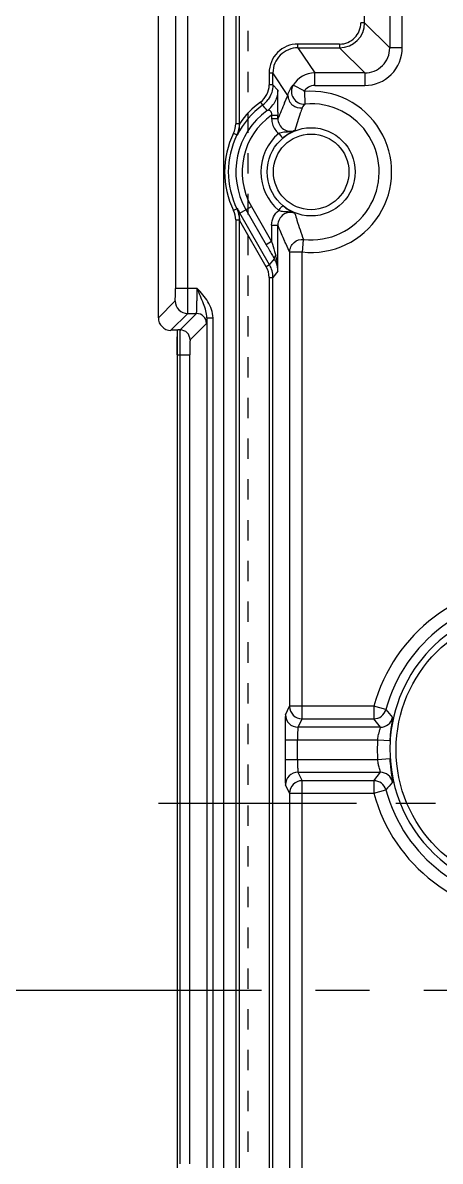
# Model space of a CAD drawing. Header units: millimetres. Extents: x -1265 to 1982, y -12197 to 1934.
# Drawn here: x -186.8 to -153.3, y -1145.1 to -1053.9 of the extents above; entities that cross this region are included whole.
import ezdxf

# ---------------------------------------------------------------- set-up
doc = ezdxf.new("R2010")
doc.units = ezdxf.units.MM
doc.header["$LTSCALE"] = 16.335
doc.linetypes.add('CENTER', pattern=[0.6, 0.375, -0.075, 0.075, -0.075])
doc.linetypes.add('HIDDEN', pattern=[0.2, 0.1, -0.1])
doc.layers.get('0').update_dxf_attribs({"linetype": 'CONTINUOUS'})
doc.layers.add('DEFAULT_2', color=8, linetype='HIDDEN')

msp = doc.modelspace()

# ---------------------------------------------------------------- linework, layer by layer
at = {"color": 7, "linetype": 'Continuous'}
for p, q in [((-170.686, -953.535), (-170.686, -1242.399)), ((-169.686, -953.356), (-169.686, -1061.99)), ((-169.385, -1062.001), (-169.385, -953.364)), ((-175.901, -1077.54), (-175.901, -1023.27)), ((-174.533, -1025.626), (-174.533, -1075.184)), ((-173.528, -1075.184), (-173.528, -1025.626)), ((-157.334, -1044.903), (-157.334, -1055.908)), ((-156.33, -1055.908), (-156.33, -1044.903)), ((-159.349, -1053.894), (-159.349, -1046.917)), ((-159.349, -1053.894), (-159.65, -1053.894)), ((-159.349, -1053.894), (-157.334, -1055.908)), ((-164.699, -1055.903), (-164.699, -1055.602)), ((-161.358, -1055.602), (-164.699, -1055.602)), ((-161.358, -1055.602), (-161.358, -1055.903)), ((-164.699, -1055.903), (-163.356, -1057.917)), ((-164.699, -1055.903), (-161.358, -1055.903)), ((-159.344, -1057.917), (-161.358, -1055.903)), ((-156.33, -1055.908), (-157.334, -1055.908)), ((-167.01, -1057.913), (-167.01, -1058.869)), ((-167.01, -1057.913), (-166.708, -1057.913)), ((-166.708, -1058.869), (-166.708, -1057.913)), ((-165.504, -1059.72), (-166.708, -1057.913)), ((-163.356, -1058.922), (-163.356, -1057.917)), ((-159.344, -1057.917), (-163.356, -1057.917)), ((-159.344, -1057.917), (-159.344, -1058.922)), ((-166.708, -1058.869), (-167.01, -1058.869)), ((-166.708, -1058.869), (-166.325, -1059.301)), ((-164.16, -1059.368), (-165.078, -1058.89)), ((-164.128, -1060.409), (-164.16, -1059.368)), ((-163.356, -1058.922), (-159.344, -1058.922)), ((-167.713, -1060.25), (-167.535, -1060.493)), ((-165.772, -1060.307), (-165.504, -1059.72)), ((-166.308, -1061.062), (-166.307, -1060.788)), ((-169.369, -1062.001), (-169.686, -1061.99)), ((-166.811, -1061.299), (-166.811, -1061.581)), ((-166.811, -1061.299), (-166.309, -1061.299)), ((-166.309, -1061.581), (-166.811, -1061.581)), ((-166.309, -1061.58), (-166.309, -1061.299)), ((-169.865, -1062.751), (-169.595, -1062.885)), ((-169.572, -1062.91), (-169.595, -1062.885)), ((-169.595, -1068.801), (-169.865, -1068.935)), ((-169.595, -1068.801), (-169.572, -1068.776)), ((-169.427, -1069.184), (-168.438, -1068.613)), ((-166.978, -1073.296), (-169.371, -1069.151)), ((-168.874, -1068.864), (-167.246, -1071.683)), ((-168.438, -1068.613), (-166.811, -1071.432)), ((-169.686, -1069.695), (-169.686, -1242.578)), ((-169.686, -1069.695), (-169.385, -1069.695)), ((-169.385, -1242.57), (-169.385, -1069.684)), ((-169.369, -1069.758), (-169.369, -1069.684)), ((-167.239, -1073.447), (-169.369, -1069.758)), ((-166.811, -1070.105), (-166.811, -1071.432)), ((-166.811, -1070.105), (-166.309, -1070.105)), ((-166.309, -1073.794), (-166.309, -1070.107)), ((-166.811, -1071.432), (-167.246, -1071.683)), ((-165.366, -1072.259), (-165.68, -1071.584)), ((-164.344, -1072.3), (-164.249, -1071.265)), ((-166.978, -1073.296), (-166.591, -1072.805)), ((-165.366, -1072.259), (-165.366, -1108.679)), ((-165.366, -1072.263), (-164.361, -1072.263)), ((-164.361, -1109.684), (-164.361, -1072.263)), ((-166.978, -1073.296), (-167.239, -1073.447)), ((-166.309, -1073.794), (-166.708, -1074.301)), ((-167.01, -1074.301), (-167.01, -1149.566)), ((-167.01, -1074.301), (-166.708, -1074.301)), ((-166.708, -1149.566), (-166.708, -1074.301)), ((-172.793, -1075.184), (-174.533, -1075.184)), ((-175.901, -1077.54), (-174.55, -1076.189)), ((-173.545, -1077.194), (-174.896, -1078.545)), ((-174.158, -1078.511), (-172.841, -1077.194)), ((-173.545, -1077.194), (-172.841, -1077.194)), ((-172.012, -1077.546), (-172.012, -1148.337)), ((-172.012, -1077.546), (-171.509, -1077.546)), ((-171.509, -1148.337), (-171.509, -1077.546)), ((-174.394, -1078.545), (-174.896, -1078.545)), ((-174.394, -1078.545), (-174.342, -1078.511)), ((-174.394, -1078.545), (-174.394, -1147.338)), ((-174.158, -1078.511), (-174.342, -1078.511)), ((-172.037, -1077.998), (-173.354, -1079.315)), ((-174.394, -1080.52), (-173.375, -1080.52)), ((-174.179, -1080.52), (-174.179, -1145.362)), ((-173.375, -1145.362), (-173.375, -1080.52)), ((-165.702, -1109.352), (-165.366, -1108.679)), ((-158.609, -1108.679), (-165.366, -1108.679)), ((-158.609, -1108.679), (-158.609, -1109.684)), ((-157.64, -1108.942), (-158.609, -1108.679)), ((-164.361, -1109.684), (-164.697, -1110.357)), ((-158.084, -1110.357), (-164.697, -1110.357)), ((-164.361, -1109.684), (-158.609, -1109.684)), ((-158.084, -1110.357), (-158.609, -1109.684)), ((-165.736, -1111.361), (-165.736, -1112.964)), ((-165.736, -1111.361), (-158.306, -1111.361)), ((-164.731, -1112.964), (-164.731, -1111.361)), ((-158.306, -1111.361), (-157.303, -1111.425)), ((-158.306, -1112.964), (-165.736, -1112.964)), ((-157.303, -1112.9), (-158.306, -1112.964)), ((-164.697, -1113.968), (-164.361, -1114.641)), ((-164.697, -1113.968), (-158.084, -1113.968)), ((-158.609, -1114.641), (-158.084, -1113.968)), ((-165.366, -1115.646), (-165.702, -1114.973)), ((-164.361, -1152.767), (-164.361, -1114.641)), ((-158.609, -1114.641), (-164.361, -1114.641)), ((-158.609, -1114.641), (-158.609, -1115.646)), ((-165.366, -1115.646), (-165.366, -1151.763)), ((-165.366, -1115.646), (-158.609, -1115.646)), ((-158.609, -1115.646), (-157.64, -1115.383))]:
    msp.add_line(p, q, dxfattribs=at)
at = {"color": 1, "linetype": 'CENTER', "ltscale": 2.593646}
msp.add_line((-175.901, -1116.434), (248.209, -1116.434), dxfattribs=at)
at = {"color": 1, "linetype": 'CENTER', "ltscale": 3.545271}
msp.add_line((-258.846, -1131.434), (331.154, -1131.434), dxfattribs=at)
at = {"color": 7, "linetype": 'Continuous'}
for centre, radius in [((-163.64, -1065.843), 3.534), ((-163.64, -1065.843), 3.032), ((-145.751, -1112.163), 11.072)]:
    msp.add_circle(centre, radius, dxfattribs=at)
for centre, radius, start, end in [((-161.358, -1053.894), 2.009, 270.00039, 359.99961), ((-161.358, -1053.894), 1.708, 269.98821, 0.01179), ((-164.699, -1057.912), 2.311, 90.00379, 180.01588), ((-164.699, -1057.912), 2.009, 89.99612, 180.01806), ((-159.343, -1055.908), 3.014, 269.98948, 0.01052), ((-159.342, -1055.909), 2.008, 269.96413, 0.03587), ((-163.356, -1059.927), 2.01, 90.00643, 148.94949), ((-168.718, -1058.869), 1.708, 306.06324, 0.00505), ((-164.216, -1059.406), 1.005, 149.09475, 274.96671), ((-163.64, -1065.843), 6.46, 263.59324, 95.12343), ((-163.64, -1065.843), 6.918, 126.05771, 145.89395), ((-168.729, -1058.858), 2.025, 306.12738, 323.97051), ((-227.534, -1060.517), 61.227, 0.25946, 0.67273), ((-131.725, -1075.404), 37.244, 156.08801, 158.21194), ((-242.244, -1060.591), 75.937, 0.11188, 0.26497), ((-163.64, -1065.843), 6.043, 125.66513, 210), ((-163.64, -1065.843), 6.617, 126.05828, 153.68991), ((-299.924, -1172.604), 173.481, 40.06868, 40.25887), ((-168.312, -1059.334), 1.969, 305.67899, 310.04086), ((-168.356, -1059.282), 2.037, 310.03725, 323.85337), ((-104.191, -1061.351), 62.117, 179.73385, 179.95247), ((-253.203, -1060.609), 86.896, 359.88221, 0.10944), ((-163.64, -1065.843), 5.456, 263.60592, 95.12343), ((-171.395, -1061.99), 1.709, 333.58262, 0.00226), ((-163.64, -1065.843), 5.54, 124.90853, 210), ((-165.288, -1061.579), 1.523, 180.06621, 197.01917), ((-163.64, -1065.843), 6.95, 153.58185, 206.41809), ((-163.64, -1065.843), 6.649, 153.58175, 206.41825), ((-163.64, -1065.843), 4.038, 130.18973, 229.81027), ((-163.546, -1065.924), 3.658, 128.97141, 130.19534), ((-171.395, -1069.695), 1.709, 359.99827, 26.41733), ((-171.431, -1069.667), 2.061, 359.93131, 25.6158), ((-163.64, -1065.843), 6.617, 206.31009, 210), ((-163.025, -1065.047), 4.544, 238.36864, 240.72958), ((-163, -1065.007), 4.59, 240.70417, 242.89137), ((-163.219, -1065.442), 4.104, 242.84776, 245.21882), ((-39.136, -997.724), 147.926, 209.99842, 210.18266), ((-61.775, -1010.899), 121.733, 210.17925, 210.38679), ((11.158, -1020.114), 185.22, 196.08516, 196.33713), ((-95.565, -1030.723), 82.557, 210.38084, 210.64658), ((-168.326, -1073.841), 2.021, 19.6858, 30.82533), ((-48.398, -1037.566), 123.16, 196.33955, 196.50449), ((-170.125, -1073.633), 3.799, 14.26482, 16.49611), ((-170.48, -1073.721), 4.164, 9.98458, 14.23762), ((-168.718, -1074.301), 1.709, 359.99765, 29.99778), ((-168.723, -1074.303), 2.015, 0.07555, 29.98986), ((-168.272, -1073.823), 1.964, 0.82791, 19.70929), ((-173.545, -1076.189), 1.005, 180.02106, 269.97894), ((-172.842, -1077.998), 0.804, 0.02106, 89.97894), ((-174.158, -1079.315), 0.804, 0.02106, 89.97894), ((-145.751, -1112.163), 13.321, 89.27626, 164.84301), ((-145.751, -1112.163), 12.317, 89.27723, 164.84301), ((-145.752, -1112.161), 11.573, 90.3543, 171.87832), ((-164.697, -1109.351), 1.005, 180.0552, 269.97098), ((-164.361, -1108.679), 1.005, 180.03746, 269.98873), ((-158.611, -1108.678), 1.006, 270.11969, 344.87281), ((-158.085, -1109.351), 1.006, 270.06343, 347.09937), ((26.756, -953.792), 240.984, 220.07697, 220.2744), ((-145.751, -1112.163), 12.581, 176.34741, 183.65259), ((-145.52, -1112.205), 11.809, 171.82835, 176.48052), ((-145.751, -1112.171), 11.565, 176.34741, 275.99716), ((-164.697, -1114.974), 1.005, 90.02902, 179.9448), ((-158.085, -1114.974), 1.006, 12.84317, 89.93637), ((-164.361, -1115.646), 1.005, 90.01127, 179.96254), ((-158.611, -1115.647), 1.006, 15.12697, 89.87925), ((-76.178, -1183.754), 106.35, 139.54677, 139.99378), ((-145.751, -1112.163), 13.321, 195.15699, 270.09977), ((-145.751, -1112.163), 12.317, 195.15699, 270)]:
    msp.add_arc(centre, radius, start, end, dxfattribs=at)
msp.add_ellipse((-174.896, -1077.54), major_axis=(-0.711, -0.711), ratio=0.999695, start_param=-0.785246, end_param=0.785246, dxfattribs=at)
for points in [[(-166.708, -1058.869), (-166.708, -1059.282), (-166.848, -1059.714), (-167.091, -1060.049)], [(-169.595, -1062.885), (-169.458, -1062.61), (-169.385, -1062.297), (-169.385, -1061.99)], [(-166.744, -1062.025), (-166.658, -1062.307), (-166.475, -1062.572), (-166.246, -1062.758)], [(-166.309, -1061.58), (-166.309, -1061.74), (-166.266, -1061.905), (-166.191, -1062.047)], [(-165.414, -1062.578), (-165.256, -1062.596), (-165.088, -1062.576), (-164.939, -1062.518)], [(-165.265, -1062.603), (-165.154, -1062.587), (-165.043, -1062.56), (-164.939, -1062.518)], [(-169.385, -1069.695), (-169.385, -1069.389), (-169.458, -1069.075), (-169.595, -1068.801)], [(-165.871, -1069.274), (-166.005, -1069.365), (-166.117, -1069.495), (-166.192, -1069.639)], [(-166.192, -1069.639), (-166.266, -1069.781), (-166.309, -1069.946), (-166.309, -1070.107)], [(-166.309, -1073.794), (-166.31, -1073.528), (-166.333, -1073.261), (-166.379, -1072.999)]]:
    msp.add_open_spline(points, degree=3, dxfattribs=at)
for points, knots in [([(-166.325, -1059.301), (-166.325, -1059.407), (-166.36, -1059.825), (-166.526, -1060.231), (-166.71, -1060.483)], [0, 0, 0, 0, 0.254448, 1, 1, 1, 1]), ([(-166.322, -1059.333), (-166.322, -1059.328), (-166.324, -1059.318), (-166.321, -1059.306), (-166.325, -1059.301)], [0, 0, 0, 0, 0.405241, 1, 1, 1, 1]), ([(-166.311, -1059.799), (-166.312, -1059.748), (-166.314, -1059.593), (-166.316, -1059.437), (-166.322, -1059.333)], [0, 0, 0, 0, 0.324175, 1, 1, 1, 1]), ([(-165.504, -1059.719), (-165.492, -1059.65), (-165.416, -1059.346), (-165.242, -1059.07), (-165.078, -1058.89)], [0, 0, 0, 0, 0.223141, 1, 1, 1, 1]), ([(-163.356, -1058.922), (-163.527, -1058.922), (-163.871, -1059.017), (-164.129, -1059.263), (-164.217, -1059.408)], [0, 0, 0, 0, 0.500001, 1, 1, 1, 1]), ([(-165.504, -1059.719), (-165.504, -1059.867), (-165.421, -1060.167), (-165.08, -1060.631), (-164.619, -1060.75), (-164.36, -1060.714)], [0, 0, 0, 0, 0.263742, 0.533493, 1, 1, 1, 1]), ([(-166.811, -1061.299), (-166.781, -1061.216), (-166.826, -1061.061), (-166.943, -1060.929), (-167.058, -1060.898), (-167.12, -1060.918), (-167.147, -1060.928)], [0, 0, 0, 0, 0.441001, 0.687446, 0.854302, 1, 1, 1, 1]), ([(-164.36, -1060.714), (-164.414, -1060.858), (-164.629, -1061.451), (-164.819, -1062.055), (-164.939, -1062.518)], [0, 0, 0, 0, 0.242963, 1, 1, 1, 1]), ([(-164.128, -1060.409), (-164.157, -1060.433), (-164.252, -1060.519), (-164.328, -1060.629), (-164.36, -1060.714)], [0, 0, 0, 0, 0.297366, 1, 1, 1, 1]), ([(-169.572, -1062.91), (-169.54, -1062.843), (-169.421, -1062.558), (-169.369, -1062.246), (-169.369, -1062.012)], [0, 0, 0, 0, 0.242566, 1, 1, 1, 1]), ([(-166.191, -1062.047), (-166.116, -1062.191), (-165.896, -1062.448), (-165.575, -1062.56), (-165.414, -1062.578)], [0, 0, 0, 0, 0.50004, 1, 1, 1, 1]), ([(-166.25, -1062.761), (-166.126, -1062.688), (-165.785, -1062.625), (-165.454, -1062.631), (-165.265, -1062.603)], [0, 0, 0, 0, 0.429761, 1, 1, 1, 1]), ([(-166.246, -1062.758), (-166.205, -1062.807), (-166.128, -1062.897), (-166.039, -1063.005), (-165.981, -1063.073), (-165.948, -1063.108), (-165.929, -1063.125), (-165.913, -1063.135), (-165.91, -1063.132)], [0, 0, 0, 0, 0.379947, 0.702975, 0.826622, 0.918502, 0.976189, 1, 1, 1, 1]), ([(-164.939, -1062.518), (-164.998, -1062.545), (-165.317, -1062.702), (-165.62, -1062.897), (-165.847, -1063.08)], [0, 0, 0, 0, 0.181339, 1, 1, 1, 1]), ([(-166.811, -1070.105), (-166.811, -1069.881), (-166.711, -1069.428), (-166.419, -1069.069), (-166.246, -1068.927)], [0, 0, 0, 0, 0.500065, 1, 1, 1, 1]), ([(-165.949, -1069.025), (-165.977, -1069.02), (-166.081, -1069.001), (-166.184, -1068.964), (-166.251, -1068.924)], [0, 0, 0, 0, 0.264271, 1, 1, 1, 1]), ([(-166.246, -1068.927), (-166.205, -1068.878), (-166.143, -1068.809), (-166.068, -1068.716), (-166.022, -1068.656), (-165.984, -1068.609), (-165.94, -1068.58), (-165.921, -1068.572), (-165.897, -1068.565), (-165.9, -1068.562)], [0, 0, 0, 0, 0.378188, 0.54999, 0.70012, 0.822735, 0.916085, 0.978833, 1, 1, 1, 1]), ([(-164.939, -1069.168), (-165.111, -1069.098), (-165.456, -1069.051), (-165.796, -1069.049), (-165.949, -1069.025)], [0, 0, 0, 0, 0.54582, 1, 1, 1, 1]), ([(-164.939, -1069.168), (-165.089, -1069.109), (-165.422, -1069.07), (-165.738, -1069.183), (-165.871, -1069.274)], [0, 0, 0, 0, 0.500852, 1, 1, 1, 1]), ([(-165.866, -1068.589), (-165.827, -1068.621), (-165.68, -1068.738), (-165.524, -1068.844), (-165.408, -1068.916)], [0, 0, 0, 0, 0.268941, 1, 1, 1, 1]), ([(-164.939, -1069.168), (-164.891, -1069.353), (-164.692, -1070.062), (-164.445, -1070.756), (-164.249, -1071.265)], [0, 0, 0, 0, 0.259341, 1, 1, 1, 1]), ([(-165.68, -1071.584), (-165.733, -1071.467), (-165.951, -1070.978), (-166.157, -1070.484), (-166.309, -1070.107)], [0, 0, 0, 0, 0.240873, 1, 1, 1, 1]), ([(-165.366, -1072.263), (-165.366, -1072.122), (-165.292, -1071.835), (-164.968, -1071.371), (-164.513, -1071.235), (-164.249, -1071.265)], [0, 0, 0, 0, 0.2542, 0.519681, 1, 1, 1, 1]), ([(-166.591, -1072.805), (-166.608, -1072.771), (-166.58, -1072.666), (-166.522, -1072.594), (-166.483, -1072.554)], [0, 0, 0, 0, 0.40875, 1, 1, 1, 1]), ([(-166.423, -1073.16), (-166.427, -1073.149), (-166.433, -1073.091), (-166.406, -1073.035), (-166.379, -1072.999)], [0, 0, 0, 0, 0.213544, 1, 1, 1, 1]), ([(-174.55, -1076.189), (-174.544, -1076.184), (-174.549, -1076.151), (-174.54, -1076.097), (-174.541, -1076.002), (-174.537, -1075.88), (-174.536, -1075.73), (-174.533, -1075.495), (-174.533, -1075.311), (-174.533, -1075.184)], [0, 0, 0, 0, 0.022963, 0.082427, 0.175514, 0.29925, 0.450006, 0.6216, 1, 1, 1, 1]), ([(-173.545, -1077.194), (-173.538, -1077.181), (-173.546, -1077.123), (-173.534, -1077.009), (-173.537, -1076.822), (-173.532, -1076.576), (-173.531, -1076.276), (-173.528, -1075.807), (-173.528, -1075.438), (-173.528, -1075.184)], [0, 0, 0, 0, 0.022268, 0.081143, 0.174666, 0.299048, 0.449783, 0.621329, 1, 1, 1, 1]), ([(-172.841, -1077.194), (-172.837, -1077.191), (-172.836, -1077.173), (-172.83, -1077.143), (-172.827, -1077.091), (-172.82, -1076.99), (-172.813, -1076.821), (-172.806, -1076.575), (-172.801, -1076.276), (-172.795, -1075.806), (-172.793, -1075.438), (-172.793, -1075.184)], [0, 0, 0, 0, 0.006996, 0.023282, 0.048663, 0.082798, 0.175876, 0.299568, 0.450258, 0.621772, 1, 1, 1, 1]), ([(-172.012, -1077.546), (-172.01, -1077.163), (-172.284, -1076.351), (-172.616, -1075.597), (-172.793, -1075.184)], [0, 0, 0, 0, 0.46007, 1, 1, 1, 1]), ([(-171.509, -1077.546), (-171.519, -1077.316), (-171.595, -1076.857), (-171.908, -1076.236), (-172.323, -1075.687), (-172.631, -1075.346), (-172.793, -1075.184)], [0, 0, 0, 0, 0.250237, 0.499803, 0.750308, 1, 1, 1, 1]), ([(-172.012, -1077.546), (-172.013, -1077.609), (-172.018, -1077.718), (-172.02, -1077.86), (-172.033, -1077.942), (-172.029, -1077.99), (-172.037, -1077.998)], [0, 0, 0, 0, 0.418699, 0.72851, 0.923239, 1, 1, 1, 1]), ([(-174.394, -1080.52), (-174.394, -1080.267), (-174.392, -1079.898), (-174.386, -1079.428), (-174.38, -1079.129), (-174.372, -1078.882), (-174.365, -1078.713), (-174.358, -1078.612), (-174.354, -1078.561), (-174.348, -1078.531), (-174.346, -1078.513), (-174.342, -1078.511)], [0, 0, 0, 0, 0.378408, 0.549806, 0.700395, 0.824681, 0.918175, 0.952121, 0.977149, 0.993105, 1, 1, 1, 1]), ([(-174.158, -1078.511), (-174.166, -1078.524), (-174.16, -1078.558), (-174.166, -1078.611), (-174.166, -1078.714), (-174.171, -1078.882), (-174.173, -1079.129), (-174.176, -1079.429), (-174.178, -1079.898), (-174.179, -1080.267), (-174.179, -1080.52)], [0, 0, 0, 0, 0.022294, 0.047253, 0.081176, 0.174699, 0.299077, 0.449806, 0.621344, 1, 1, 1, 1]), ([(-173.354, -1079.315), (-173.361, -1079.321), (-173.355, -1079.36), (-173.366, -1079.425), (-173.365, -1079.539), (-173.37, -1079.686), (-173.372, -1079.865), (-173.374, -1080.147), (-173.375, -1080.368), (-173.375, -1080.52)], [0, 0, 0, 0, 0.022953, 0.082409, 0.175491, 0.299224, 0.449983, 0.621582, 1, 1, 1, 1]), ([(-165.702, -1109.352), (-165.71, -1109.367), (-165.707, -1109.428), (-165.719, -1109.546), (-165.721, -1109.735), (-165.727, -1109.982), (-165.731, -1110.28), (-165.735, -1110.745), (-165.736, -1111.11), (-165.736, -1111.361)], [0, 0, 0, 0, 0.025272, 0.086132, 0.180655, 0.30512, 0.45512, 0.625271, 1, 1, 1, 1]), ([(-157.306, -1111.48), (-157.291, -1111.236), (-157.263, -1110.882), (-157.21, -1110.434), (-157.172, -1110.153), (-157.138, -1109.923), (-157.115, -1109.753), (-157.101, -1109.646), (-157.101, -1109.596), (-157.101, -1109.579), (-157.104, -1109.575)], [0, 0, 0, 0, 0.382859, 0.555208, 0.705376, 0.82748, 0.918456, 0.976162, 0.992257, 1, 1, 1, 1]), ([(-164.697, -1110.357), (-164.704, -1110.363), (-164.704, -1110.396), (-164.713, -1110.454), (-164.717, -1110.549), (-164.722, -1110.671), (-164.726, -1110.82), (-164.73, -1111.053), (-164.731, -1111.236), (-164.731, -1111.361)], [0, 0, 0, 0, 0.026378, 0.087934, 0.182065, 0.305867, 0.455791, 0.625852, 1, 1, 1, 1]), ([(-158.111, -1110.498), (-158.102, -1110.464), (-158.089, -1110.42), (-158.081, -1110.376), (-158.08, -1110.359), (-158.084, -1110.357)], [0, 0, 0, 0, 0.71584, 0.911778, 1, 1, 1, 1]), ([(-158.306, -1111.361), (-158.301, -1111.317), (-158.276, -1111.149), (-158.24, -1110.983), (-158.21, -1110.86)], [0, 0, 0, 0, 0.260136, 1, 1, 1, 1]), ([(-158.21, -1110.86), (-158.201, -1110.824), (-158.17, -1110.703), (-158.136, -1110.582), (-158.111, -1110.498)], [0, 0, 0, 0, 0.296726, 1, 1, 1, 1]), ([(-165.736, -1112.964), (-165.736, -1113.215), (-165.735, -1113.58), (-165.731, -1114.045), (-165.727, -1114.343), (-165.721, -1114.59), (-165.719, -1114.779), (-165.707, -1114.897), (-165.71, -1114.958), (-165.702, -1114.973)], [0, 0, 0, 0, 0.374726, 0.544877, 0.694879, 0.819345, 0.913868, 0.974728, 1, 1, 1, 1]), ([(-164.731, -1112.964), (-164.731, -1113.089), (-164.73, -1113.272), (-164.726, -1113.505), (-164.722, -1113.654), (-164.717, -1113.776), (-164.713, -1113.871), (-164.704, -1113.929), (-164.704, -1113.962), (-164.697, -1113.968)], [0, 0, 0, 0, 0.374148, 0.544209, 0.694133, 0.817935, 0.912066, 0.973622, 1, 1, 1, 1]), ([(-158.209, -1113.468), (-158.219, -1113.429), (-158.258, -1113.262), (-158.29, -1113.094), (-158.306, -1112.964)], [0, 0, 0, 0, 0.235646, 1, 1, 1, 1]), ([(-157.104, -1114.75), (-157.095, -1114.739), (-157.107, -1114.681), (-157.11, -1114.582), (-157.138, -1114.414), (-157.168, -1114.194), (-157.206, -1113.922), (-157.258, -1113.486), (-157.289, -1113.14), (-157.304, -1112.9)], [0, 0, 0, 0, 0.023517, 0.0807, 0.170962, 0.292021, 0.44087, 0.612902, 1, 1, 1, 1]), ([(-158.084, -1113.968), (-158.08, -1113.966), (-158.081, -1113.949), (-158.085, -1113.923), (-158.097, -1113.879), (-158.121, -1113.794), (-158.161, -1113.656), (-158.193, -1113.536), (-158.209, -1113.468)], [0, 0, 0, 0, 0.024844, 0.080081, 0.166275, 0.281918, 0.594376, 1, 1, 1, 1])]:
    msp.add_open_spline(points, degree=3, knots=knots, dxfattribs=at)
at = {"layer": 'DEFAULT_2', "color": 8, "linetype": 'HIDDEN'}
msp.add_line((-168.686, -1242.399), (-168.686, -953.535), dxfattribs=at)

doc.saveas('drawing.dxf')
